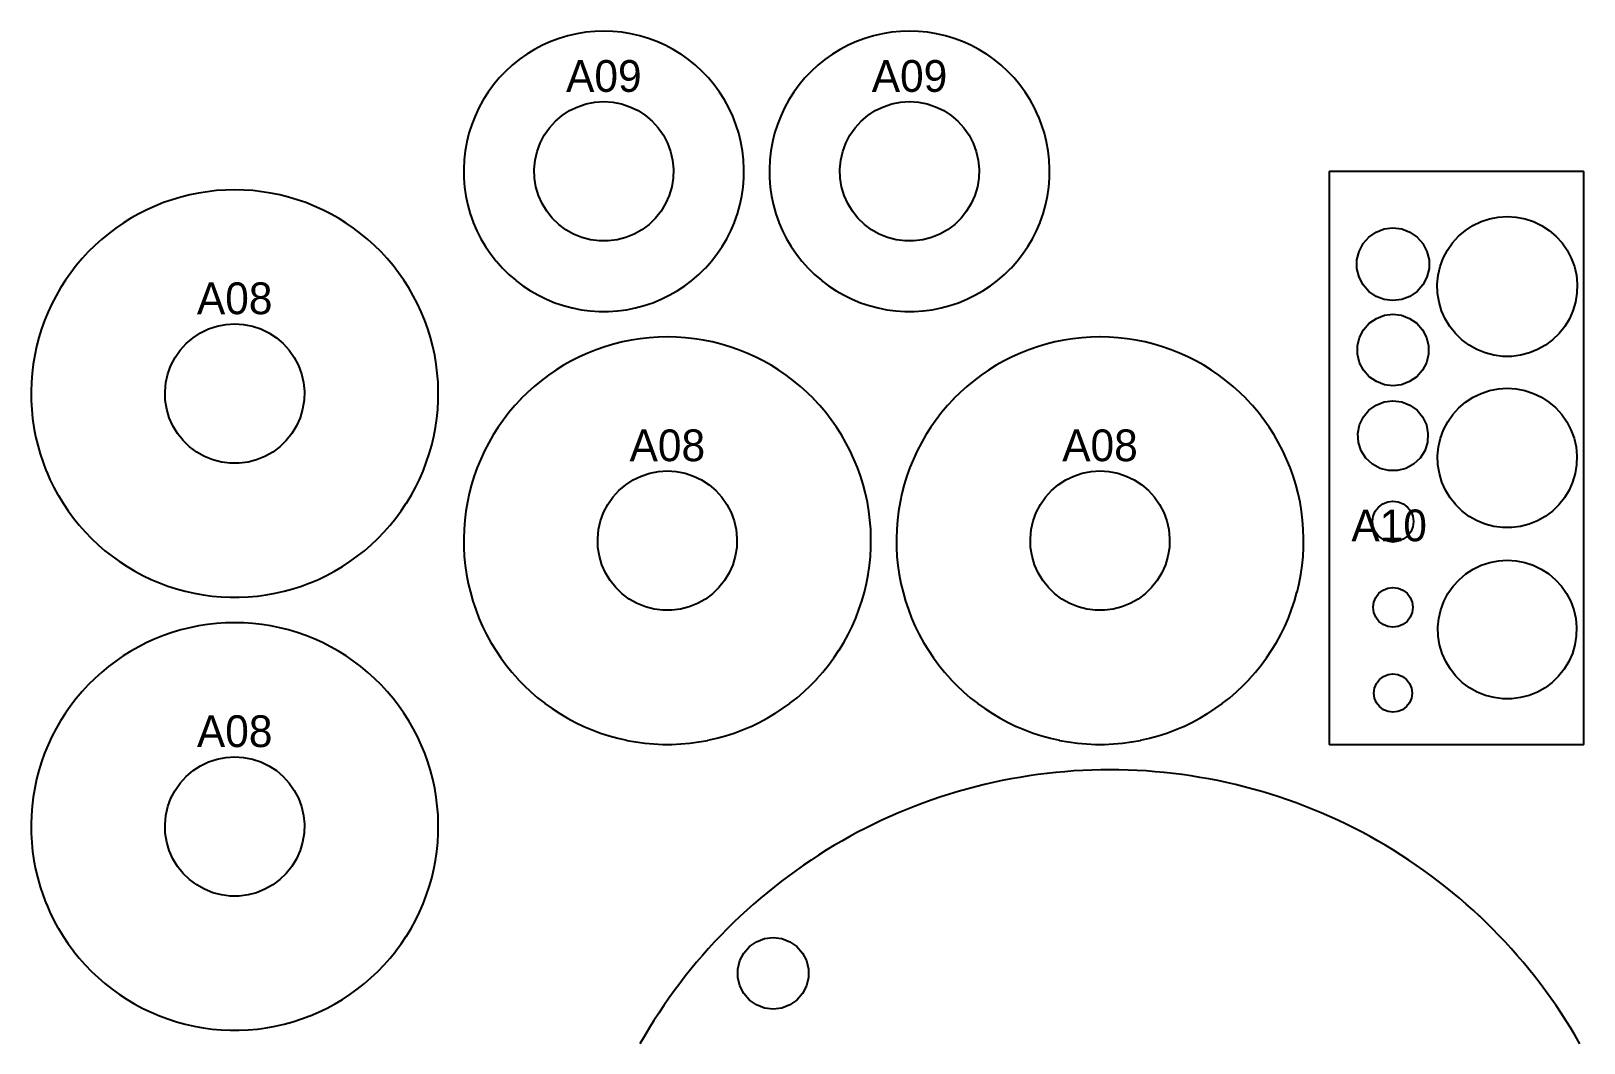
# Model space of a CAD drawing. Header units: millimetres. Extents: x 5 to 853, y 5 to 433.
# Drawn here: x 447.4 to 692, y 261.3 to 420.6 of the extents above; entities that cross this region are included whole.
import ezdxf
from ezdxf.enums import TextEntityAlignment as Align

# ---------------------------------------------------------------- set-up
doc = ezdxf.new("R2010")
doc.units = ezdxf.units.MM
doc.layers.add('CUT', color=1, linetype='CONTINUOUS')
doc.layers.add('ENGRAVE', color=7, linetype='CONTINUOUS')

msp = doc.modelspace()

# ---------------------------------------------------------------- linework, layer by layer
at = {"layer": 'CUT'}
for points in [[(537.669, 420.577), (537.664, 420.577), (536.24, 420.531), (536.235, 420.531), (534.817, 420.393), (534.812, 420.392), (533.406, 420.162), (533.401, 420.162), (532.013, 419.841), (532.008, 419.84), (530.644, 419.431), (530.639, 419.429), (529.304, 418.932), (529.299, 418.93), (527.999, 418.348), (527.995, 418.346), (526.735, 417.68), (526.73, 417.678), (525.516, 416.933), (525.512, 416.93), (524.349, 416.107), (524.345, 416.105), (523.237, 415.209), (523.233, 415.205), (522.186, 414.239), (522.182, 414.236), (521.2, 413.204), (521.196, 413.201), (520.283, 412.108), (520.28, 412.104), (519.438, 410.954), (519.436, 410.95), (518.671, 409.748), (518.668, 409.744), (517.983, 408.495), (517.98, 408.49), (517.377, 407.2), (517.375, 407.195), (516.857, 405.868), (516.855, 405.863), (516.424, 404.505), (516.422, 404.501), (516.08, 403.118), (516.079, 403.113), (515.826, 401.711), (515.825, 401.706), (515.664, 400.29), (515.664, 400.286), (515.595, 398.862), (515.595, 398.858), (515.618, 397.433), (515.618, 397.428), (515.733, 396.008), (515.734, 396.003), (515.941, 394.593), (515.941, 394.589), (516.239, 393.195), (516.24, 393.191), (516.628, 391.819), (516.629, 391.815), (517.104, 390.472), (517.106, 390.467), (517.667, 389.157), (517.669, 389.153), (518.314, 387.882), (518.316, 387.878), (519.042, 386.652), (519.045, 386.648), (519.848, 385.471), (519.851, 385.467), (520.729, 384.345), (520.732, 384.342), (521.681, 383.279), (521.684, 383.275), (522.7, 382.276), (522.704, 382.273), (523.782, 381.341), (523.786, 381.338), (524.922, 380.478), (524.926, 380.476), (526.115, 379.691), (526.119, 379.689), (527.357, 378.983), (527.361, 378.981), (528.642, 378.356), (528.647, 378.354), (529.965, 377.815), (529.97, 377.813), (531.32, 377.359), (531.325, 377.358), (532.702, 376.993), (532.707, 376.992), (534.105, 376.717), (534.11, 376.716), (535.523, 376.532), (535.528, 376.531), (536.949, 376.439), (536.954, 376.439), (538.379, 376.439), (538.384, 376.439), (539.806, 376.531), (539.811, 376.532), (541.223, 376.716), (541.228, 376.717), (542.626, 376.992), (542.631, 376.993), (544.008, 377.358), (544.013, 377.359), (545.364, 377.813), (545.368, 377.815), (546.687, 378.354), (546.691, 378.356), (547.972, 378.981), (547.976, 378.983), (549.214, 379.689), (549.218, 379.691), (550.408, 380.476), (550.411, 380.478), (551.548, 381.338), (551.551, 381.341), (552.63, 382.273), (552.633, 382.276), (553.649, 383.275), (553.652, 383.279), (554.601, 384.342), (554.604, 384.345), (555.482, 385.467), (555.485, 385.471), (556.288, 386.648), (556.291, 386.652), (557.017, 387.878), (557.019, 387.882), (557.664, 389.153), (557.666, 389.157), (558.227, 390.467), (558.229, 390.472), (558.704, 391.815), (558.706, 391.819), (559.093, 393.191), (559.094, 393.195), (559.392, 394.589), (559.393, 394.593), (559.6, 396.003), (559.6, 396.008), (559.715, 397.428), (559.716, 397.433), (559.739, 398.858), (559.739, 398.862), (559.669, 400.286), (559.669, 400.29), (559.508, 401.706), (559.507, 401.711), (559.255, 403.113), (559.254, 403.118), (558.911, 404.501), (558.91, 404.505), (558.478, 405.863), (558.477, 405.868), (557.958, 407.195), (557.956, 407.2), (557.353, 408.49), (557.351, 408.495), (556.665, 409.744), (556.663, 409.748), (555.898, 410.95), (555.895, 410.954), (555.054, 412.104), (555.051, 412.108), (554.137, 413.201), (554.134, 413.204), (553.151, 414.236), (553.147, 414.239), (552.1, 415.205), (552.096, 415.209), (550.988, 416.105), (550.985, 416.107), (549.821, 416.93), (549.817, 416.933), (548.603, 417.678), (548.599, 417.68), (547.339, 418.346), (547.334, 418.348), (546.034, 418.93), (546.029, 418.932), (544.694, 419.429), (544.69, 419.431), (543.325, 419.84), (543.32, 419.841), (541.932, 420.162), (541.927, 420.162), (540.521, 420.392), (540.516, 420.393), (539.098, 420.531), (539.093, 420.531)], [(585.813, 420.577), (585.808, 420.577), (584.384, 420.531), (584.379, 420.531), (582.961, 420.393), (582.957, 420.392), (581.55, 420.162), (581.546, 420.162), (580.157, 419.841), (580.153, 419.84), (578.788, 419.431), (578.783, 419.429), (577.448, 418.932), (577.443, 418.93), (576.143, 418.348), (576.139, 418.346), (574.879, 417.68), (574.875, 417.678), (573.66, 416.933), (573.656, 416.93), (572.493, 416.107), (572.489, 416.105), (571.381, 415.209), (571.378, 415.205), (570.33, 414.239), (570.327, 414.236), (569.344, 413.204), (569.341, 413.201), (568.427, 412.108), (568.424, 412.104), (567.583, 410.954), (567.58, 410.95), (566.815, 409.748), (566.812, 409.744), (566.127, 408.495), (566.125, 408.49), (565.521, 407.2), (565.519, 407.195), (565.001, 405.868), (564.999, 405.863), (564.568, 404.505), (564.566, 404.501), (564.224, 403.118), (564.223, 403.113), (563.97, 401.711), (563.97, 401.706), (563.808, 400.29), (563.808, 400.286), (563.739, 398.862), (563.739, 398.858), (563.762, 397.433), (563.762, 397.428), (563.877, 396.008), (563.878, 396.003), (564.085, 394.593), (564.086, 394.589), (564.383, 393.195), (564.385, 393.191), (564.772, 391.819), (564.773, 391.815), (565.249, 390.472), (565.25, 390.467), (565.811, 389.157), (565.814, 389.153), (566.458, 387.882), (566.461, 387.878), (567.186, 386.652), (567.189, 386.648), (567.992, 385.471), (567.995, 385.467), (568.873, 384.345), (568.876, 384.342), (569.825, 383.279), (569.829, 383.275), (570.844, 382.276), (570.848, 382.273), (571.926, 381.341), (571.93, 381.338), (573.066, 380.478), (573.07, 380.476), (574.259, 379.691), (574.264, 379.689), (575.501, 378.983), (575.506, 378.981), (576.786, 378.356), (576.791, 378.354), (578.109, 377.815), (578.114, 377.813), (579.465, 377.359), (579.469, 377.358), (580.847, 376.993), (580.851, 376.992), (582.249, 376.717), (582.254, 376.716), (583.667, 376.532), (583.672, 376.531), (585.094, 376.439), (585.098, 376.439), (586.523, 376.439), (586.528, 376.439), (587.95, 376.531), (587.955, 376.532), (589.368, 376.716), (589.372, 376.717), (590.77, 376.992), (590.775, 376.993), (592.152, 377.358), (592.157, 377.359), (593.508, 377.813), (593.512, 377.815), (594.831, 378.354), (594.835, 378.356), (596.116, 378.981), (596.12, 378.983), (597.358, 379.689), (597.362, 379.691), (598.552, 380.476), (598.556, 380.478), (599.692, 381.338), (599.696, 381.341), (600.774, 382.273), (600.777, 382.276), (601.793, 383.275), (601.796, 383.279), (602.745, 384.342), (602.748, 384.345), (603.626, 385.467), (603.629, 385.471), (604.433, 386.648), (604.435, 386.652), (605.161, 387.878), (605.163, 387.882), (605.808, 389.153), (605.81, 389.157), (606.371, 390.467), (606.373, 390.472), (606.848, 391.815), (606.85, 391.819), (607.237, 393.191), (607.238, 393.195), (607.536, 394.589), (607.537, 394.593), (607.744, 396.003), (607.744, 396.008), (607.86, 397.428), (607.86, 397.433), (607.883, 398.858), (607.883, 398.862), (607.814, 400.286), (607.813, 400.29), (607.652, 401.706), (607.651, 401.711), (607.399, 403.113), (607.398, 403.118), (607.055, 404.501), (607.054, 404.505), (606.622, 405.863), (606.621, 405.868), (606.102, 407.195), (606.1, 407.2), (605.497, 408.49), (605.495, 408.495), (604.809, 409.744), (604.807, 409.748), (604.042, 410.95), (604.039, 410.954), (603.198, 412.104), (603.195, 412.108), (602.281, 413.201), (602.278, 413.204), (601.295, 414.236), (601.292, 414.239), (600.244, 415.205), (600.24, 415.209), (599.133, 416.105), (599.129, 416.107), (597.965, 416.93), (597.961, 416.933), (596.747, 417.678), (596.743, 417.68), (595.483, 418.346), (595.479, 418.348), (594.178, 418.93), (594.174, 418.932), (592.838, 419.429), (592.834, 419.431), (591.469, 419.84), (591.464, 419.841), (590.076, 420.162), (590.071, 420.162), (588.665, 420.392), (588.66, 420.393), (587.242, 420.531), (587.237, 420.531)], [(539.07, 409.387), (540.45, 409.118), (541.785, 408.675), (543.052, 408.065), (544.231, 407.298), (545.302, 406.386), (546.247, 405.345), (547.052, 404.192), (547.702, 402.945), (548.188, 401.625), (548.501, 400.254), (548.636, 398.854), (548.591, 397.449), (548.366, 396.06), (547.966, 394.712), (547.397, 393.426), (546.668, 392.224), (545.791, 391.124), (544.781, 390.146), (543.654, 389.305), (542.428, 388.615), (541.125, 388.087), (539.765, 387.73), (538.37, 387.55), (536.963, 387.55), (535.569, 387.73), (534.208, 388.087), (532.905, 388.615), (531.679, 389.305), (530.552, 390.146), (529.542, 391.124), (528.665, 392.224), (527.936, 393.426), (527.367, 394.712), (526.967, 396.06), (526.742, 397.449), (526.697, 398.854), (526.832, 400.254), (527.145, 401.625), (527.631, 402.945), (528.282, 404.192), (529.086, 405.345), (530.032, 406.386), (531.102, 407.298), (532.281, 408.065), (533.548, 408.675), (534.883, 409.118), (536.263, 409.387), (537.667, 409.477)], [(587.214, 409.387), (588.595, 409.118), (589.929, 408.675), (591.196, 408.065), (592.375, 407.298), (593.446, 406.386), (594.391, 405.345), (595.196, 404.192), (595.846, 402.945), (596.332, 401.625), (596.645, 400.254), (596.78, 398.854), (596.735, 397.449), (596.511, 396.06), (596.11, 394.712), (595.541, 393.426), (594.812, 392.224), (593.935, 391.124), (592.925, 390.146), (591.798, 389.305), (590.573, 388.615), (589.269, 388.087), (587.909, 387.73), (586.514, 387.55), (585.108, 387.55), (583.713, 387.73), (582.353, 388.087), (581.049, 388.615), (579.824, 389.305), (578.697, 390.146), (577.686, 391.124), (576.81, 392.224), (576.081, 393.426), (575.511, 394.712), (575.111, 396.06), (574.887, 397.449), (574.842, 398.854), (574.977, 400.254), (575.29, 401.625), (575.775, 402.945), (576.426, 404.192), (577.23, 405.345), (578.176, 406.386), (579.247, 407.298), (580.425, 408.065), (581.692, 408.675), (583.027, 409.118), (584.407, 409.387), (585.811, 409.477)], [(691.962, 308.297), (692.015, 308.319), (692.037, 308.372), (692.037, 398.372), (692.015, 398.425), (691.962, 398.447), (651.962, 398.447), (651.909, 398.425), (651.887, 398.372), (651.887, 308.372), (651.909, 308.319), (651.962, 308.297)], [(479.523, 395.584), (479.52, 395.584), (478.094, 395.552), (478.091, 395.552), (476.668, 395.457), (476.665, 395.457), (475.248, 395.298), (475.245, 395.298), (473.836, 395.076), (473.833, 395.076), (472.436, 394.792), (472.432, 394.791), (471.049, 394.445), (471.046, 394.444), (469.679, 394.037), (469.676, 394.036), (468.329, 393.568), (468.326, 393.567), (467.001, 393.04), (466.998, 393.038), (465.698, 392.453), (465.695, 392.451), (464.423, 391.808), (464.42, 391.806), (463.177, 391.107), (463.174, 391.106), (461.964, 390.352), (461.961, 390.35), (460.785, 389.543), (460.783, 389.541), (459.644, 388.683), (459.642, 388.68), (458.543, 387.772), (458.54, 387.77), (457.483, 386.813), (457.48, 386.811), (456.466, 385.809), (456.464, 385.806), (455.496, 384.759), (455.494, 384.757), (454.573, 383.668), (454.571, 383.665), (453.7, 382.537), (453.698, 382.534), (452.878, 381.368), (452.876, 381.365), (452.109, 380.163), (452.107, 380.16), (451.394, 378.925), (451.393, 378.922), (450.735, 377.657), (450.734, 377.654), (450.134, 376.361), (450.132, 376.357), (449.59, 375.039), (449.589, 375.036), (449.106, 373.694), (449.105, 373.691), (448.683, 372.329), (448.682, 372.326), (448.321, 370.946), (448.32, 370.943), (448.02, 369.549), (448.02, 369.546), (447.783, 368.14), (447.782, 368.136), (447.608, 366.721), (447.607, 366.718), (447.496, 365.296), (447.496, 365.293), (447.449, 363.868), (447.448, 363.865), (447.464, 362.439), (447.464, 362.436), (447.544, 361.012), (447.544, 361.009), (447.687, 359.59), (447.687, 359.587), (447.893, 358.176), (447.894, 358.172), (448.162, 356.772), (448.163, 356.769), (448.493, 355.382), (448.494, 355.379), (448.886, 354.008), (448.887, 354.004), (449.34, 352.652), (449.341, 352.649), (449.853, 351.319), (449.855, 351.316), (450.426, 350.009), (450.427, 350.006), (451.056, 348.726), (451.058, 348.723), (451.743, 347.473), (451.745, 347.47), (452.485, 346.252), (452.487, 346.249), (453.28, 345.064), (453.282, 345.062), (454.128, 343.914), (454.13, 343.911), (455.026, 342.802), (455.028, 342.799), (455.973, 341.731), (455.975, 341.729), (456.967, 340.704), (456.969, 340.702), (458.005, 339.722), (458.007, 339.719), (459.086, 338.787), (459.088, 338.785), (460.207, 337.901), (460.21, 337.899), (461.367, 337.066), (461.37, 337.064), (462.563, 336.284), (462.566, 336.282), (463.793, 335.555), (463.796, 335.554), (465.054, 334.882), (465.057, 334.881), (466.343, 334.266), (466.347, 334.265), (467.659, 333.708), (467.662, 333.707), (468.999, 333.209), (469.002, 333.208), (470.359, 332.771), (470.362, 332.77), (471.737, 332.393), (471.74, 332.392), (473.131, 332.077), (473.134, 332.077), (474.538, 331.824), (474.541, 331.823), (475.954, 331.633), (475.957, 331.633), (477.377, 331.506), (477.381, 331.506), (478.805, 331.442), (478.809, 331.442), (480.234, 331.442), (480.238, 331.442), (481.662, 331.506), (481.666, 331.506), (483.086, 331.633), (483.089, 331.633), (484.502, 331.823), (484.505, 331.824), (485.909, 332.077), (485.912, 332.077), (487.303, 332.392), (487.306, 332.393), (488.681, 332.77), (488.684, 332.771), (490.041, 333.208), (490.044, 333.209), (491.381, 333.707), (491.384, 333.708), (492.696, 334.265), (492.7, 334.266), (493.986, 334.881), (493.989, 334.882), (495.247, 335.554), (495.25, 335.555), (496.477, 336.282), (496.48, 336.284), (497.673, 337.064), (497.676, 337.066), (498.833, 337.899), (498.836, 337.901), (499.955, 338.785), (499.957, 338.787), (501.036, 339.719), (501.038, 339.722), (502.074, 340.702), (502.076, 340.704), (503.068, 341.729), (503.07, 341.731), (504.015, 342.799), (504.017, 342.802), (504.913, 343.911), (504.915, 343.914), (505.761, 345.062), (505.763, 345.064), (506.556, 346.249), (506.558, 346.252), (507.298, 347.47), (507.3, 347.473), (507.985, 348.723), (507.987, 348.726), (508.616, 350.006), (508.617, 350.009), (509.188, 351.316), (509.19, 351.319), (509.702, 352.649), (509.703, 352.652), (510.156, 354.004), (510.157, 354.008), (510.549, 355.379), (510.55, 355.382), (510.88, 356.769), (510.881, 356.772), (511.149, 358.172), (511.15, 358.176), (511.356, 359.587), (511.356, 359.59), (511.499, 361.009), (511.499, 361.012), (511.579, 362.436), (511.579, 362.439), (511.595, 363.865), (511.594, 363.868), (511.547, 365.293), (511.547, 365.296), (511.436, 366.718), (511.435, 366.721), (511.261, 368.136), (511.26, 368.14), (511.023, 369.546), (511.023, 369.549), (510.723, 370.943), (510.722, 370.946), (510.361, 372.326), (510.36, 372.329), (509.938, 373.691), (509.937, 373.694), (509.454, 375.036), (509.453, 375.039), (508.911, 376.357), (508.909, 376.361), (508.309, 377.654), (508.308, 377.657), (507.65, 378.922), (507.649, 378.925), (506.936, 380.16), (506.934, 380.163), (506.167, 381.365), (506.165, 381.368), (505.345, 382.534), (505.343, 382.537), (504.472, 383.665), (504.47, 383.668), (503.549, 384.757), (503.547, 384.759), (502.579, 385.806), (502.577, 385.809), (501.563, 386.811), (501.56, 386.813), (500.503, 387.77), (500.5, 387.772), (499.401, 388.68), (499.399, 388.683), (498.26, 389.541), (498.258, 389.543), (497.082, 390.35), (497.079, 390.352), (495.869, 391.106), (495.866, 391.107), (494.623, 391.806), (494.62, 391.808), (493.348, 392.451), (493.345, 392.453), (492.045, 393.038), (492.042, 393.04), (490.717, 393.567), (490.714, 393.568), (489.367, 394.036), (489.364, 394.037), (487.997, 394.444), (487.994, 394.445), (486.611, 394.791), (486.607, 394.792), (485.21, 395.076), (485.207, 395.076), (483.798, 395.298), (483.795, 395.298), (482.378, 395.457), (482.375, 395.457), (480.952, 395.552), (480.949, 395.552)], [(681.371, 391.306), (682.758, 391.036), (684.099, 390.591), (685.372, 389.978), (686.556, 389.207), (687.631, 388.292), (688.581, 387.246), (689.389, 386.087), (690.043, 384.835), (690.531, 383.509), (690.845, 382.132), (690.981, 380.725), (690.935, 379.313), (690.71, 377.919), (690.308, 376.564), (689.736, 375.273), (689.004, 374.065), (688.123, 372.96), (687.108, 371.977), (685.976, 371.132), (684.745, 370.439), (683.436, 369.909), (682.069, 369.55), (680.668, 369.37), (679.255, 369.37), (677.854, 369.55), (676.488, 369.909), (675.178, 370.439), (673.947, 371.132), (672.815, 371.977), (671.8, 372.96), (670.919, 374.065), (670.187, 375.273), (669.615, 376.564), (669.213, 377.919), (668.988, 379.313), (668.942, 380.725), (669.078, 382.132), (669.392, 383.509), (669.88, 384.835), (670.534, 386.087), (671.342, 387.246), (672.292, 388.292), (673.367, 389.207), (674.551, 389.978), (675.824, 390.591), (677.165, 391.036), (678.552, 391.306), (679.962, 391.397)], [(663.331, 389.43), (664.622, 388.941), (665.758, 388.157), (666.673, 387.124), (667.314, 385.902), (667.644, 384.562), (667.644, 383.182), (667.314, 381.842), (666.673, 380.62), (665.758, 379.587), (664.622, 378.803), (663.331, 378.314), (661.962, 378.148), (660.592, 378.314), (659.301, 378.803), (658.166, 379.587), (657.25, 380.62), (656.609, 381.842), (656.279, 383.182), (656.279, 384.562), (656.609, 385.902), (657.25, 387.124), (658.166, 388.157), (659.301, 388.941), (660.592, 389.43), (661.962, 389.596)], [(480.925, 374.394), (482.305, 374.125), (483.64, 373.682), (484.907, 373.072), (486.086, 372.304), (487.157, 371.393), (488.102, 370.352), (488.907, 369.198), (489.557, 367.952), (490.043, 366.632), (490.356, 365.261), (490.491, 363.861), (490.446, 362.455), (490.221, 361.067), (489.821, 359.719), (489.252, 358.433), (488.523, 357.23), (487.646, 356.131), (486.636, 355.152), (485.509, 354.311), (484.283, 353.621), (482.98, 353.093), (481.619, 352.737), (480.225, 352.557), (478.818, 352.557), (477.424, 352.737), (476.063, 353.093), (474.76, 353.621), (473.534, 354.311), (472.407, 355.152), (471.397, 356.131), (470.52, 357.23), (469.791, 358.433), (469.222, 359.719), (468.822, 361.067), (468.597, 362.455), (468.552, 363.861), (468.687, 365.261), (469, 366.632), (469.486, 367.952), (470.136, 369.198), (470.941, 370.352), (471.886, 371.393), (472.957, 372.304), (474.136, 373.072), (475.403, 373.682), (476.738, 374.125), (478.118, 374.394), (479.521, 374.484)], [(663.308, 375.833), (664.575, 375.352), (665.691, 374.582), (666.59, 373.567), (667.22, 372.366), (667.545, 371.05), (667.545, 369.694), (667.22, 368.378), (666.59, 367.177), (665.691, 366.162), (664.575, 365.392), (663.308, 364.911), (661.962, 364.748), (660.616, 364.911), (659.348, 365.392), (658.232, 366.162), (657.333, 367.177), (656.703, 368.378), (656.378, 369.694), (656.378, 371.05), (656.703, 372.366), (657.333, 373.567), (658.232, 374.582), (659.348, 375.352), (660.616, 375.833), (661.962, 375.996)], [(547.669, 372.439), (547.666, 372.439), (546.24, 372.407), (546.237, 372.407), (544.814, 372.312), (544.811, 372.312), (543.394, 372.153), (543.391, 372.153), (541.982, 371.931), (541.979, 371.931), (540.582, 371.647), (540.578, 371.646), (539.195, 371.3), (539.192, 371.299), (537.825, 370.892), (537.822, 370.891), (536.475, 370.423), (536.472, 370.422), (535.147, 369.895), (535.144, 369.893), (533.844, 369.308), (533.841, 369.306), (532.569, 368.663), (532.566, 368.661), (531.323, 367.962), (531.32, 367.961), (530.11, 367.207), (530.107, 367.205), (528.931, 366.398), (528.929, 366.396), (527.79, 365.538), (527.788, 365.535), (526.689, 364.627), (526.686, 364.625), (525.629, 363.668), (525.626, 363.666), (524.612, 362.664), (524.61, 362.661), (523.642, 361.614), (523.64, 361.612), (522.719, 360.523), (522.717, 360.52), (521.846, 359.392), (521.844, 359.389), (521.024, 358.222), (521.022, 358.22), (520.255, 357.018), (520.253, 357.015), (519.54, 355.78), (519.539, 355.777), (518.881, 354.512), (518.88, 354.509), (518.28, 353.216), (518.278, 353.212), (517.736, 351.894), (517.735, 351.891), (517.252, 350.549), (517.251, 350.546), (516.829, 349.184), (516.828, 349.181), (516.467, 347.801), (516.466, 347.798), (516.166, 346.404), (516.166, 346.401), (515.929, 344.995), (515.928, 344.991), (515.754, 343.576), (515.753, 343.573), (515.642, 342.151), (515.642, 342.148), (515.595, 340.723), (515.595, 340.72), (515.61, 339.294), (515.611, 339.291), (515.69, 337.867), (515.69, 337.864), (515.833, 336.445), (515.833, 336.442), (516.039, 335.031), (516.04, 335.027), (516.308, 333.627), (516.309, 333.624), (516.639, 332.237), (516.64, 332.234), (517.032, 330.863), (517.033, 330.859), (517.486, 329.507), (517.487, 329.504), (517.999, 328.174), (518.001, 328.171), (518.572, 326.864), (518.573, 326.861), (519.202, 325.581), (519.204, 325.578), (519.889, 324.328), (519.891, 324.325), (520.631, 323.106), (520.633, 323.104), (521.426, 321.919), (521.428, 321.916), (522.274, 320.769), (522.276, 320.766), (523.172, 319.657), (523.174, 319.654), (524.119, 318.586), (524.121, 318.584), (525.113, 317.559), (525.115, 317.556), (526.151, 316.577), (526.153, 316.574), (527.232, 315.642), (527.234, 315.64), (528.353, 314.756), (528.356, 314.754), (529.513, 313.921), (529.516, 313.919), (530.709, 313.139), (530.712, 313.137), (531.939, 312.41), (531.942, 312.409), (533.2, 311.737), (533.203, 311.736), (534.489, 311.121), (534.493, 311.12), (535.805, 310.563), (535.808, 310.562), (537.145, 310.064), (537.148, 310.063), (538.505, 309.626), (538.508, 309.625), (539.883, 309.248), (539.886, 309.247), (541.277, 308.932), (541.28, 308.931), (542.684, 308.679), (542.687, 308.678), (544.1, 308.488), (544.103, 308.488), (545.523, 308.361), (545.527, 308.361), (546.951, 308.297), (546.955, 308.297), (548.38, 308.297), (548.384, 308.297), (549.808, 308.361), (549.812, 308.361), (551.232, 308.488), (551.235, 308.488), (552.648, 308.678), (552.652, 308.679), (554.055, 308.931), (554.058, 308.932), (555.449, 309.247), (555.452, 309.248), (556.827, 309.625), (556.83, 309.626), (558.187, 310.063), (558.19, 310.064), (559.527, 310.562), (559.53, 310.563), (560.843, 311.12), (560.846, 311.121), (562.132, 311.736), (562.135, 311.737), (563.393, 312.409), (563.396, 312.41), (564.623, 313.137), (564.626, 313.139), (565.819, 313.919), (565.822, 313.921), (566.979, 314.754), (566.982, 314.756), (568.101, 315.64), (568.103, 315.642), (569.182, 316.574), (569.184, 316.577), (570.22, 317.556), (570.222, 317.559), (571.214, 318.584), (571.216, 318.586), (572.161, 319.654), (572.163, 319.657), (573.059, 320.766), (573.061, 320.769), (573.907, 321.916), (573.909, 321.919), (574.702, 323.104), (574.704, 323.106), (575.444, 324.325), (575.446, 324.328), (576.131, 325.578), (576.133, 325.581), (576.762, 326.861), (576.763, 326.864), (577.334, 328.171), (577.336, 328.174), (577.848, 329.504), (577.849, 329.507), (578.302, 330.859), (578.303, 330.863), (578.695, 332.234), (578.696, 332.237), (579.026, 333.624), (579.027, 333.627), (579.295, 335.027), (579.296, 335.031), (579.502, 336.442), (579.502, 336.445), (579.645, 337.864), (579.645, 337.867), (579.725, 339.291), (579.725, 339.294), (579.741, 340.72), (579.74, 340.723), (579.693, 342.148), (579.693, 342.151), (579.582, 343.573), (579.581, 343.576), (579.407, 344.991), (579.406, 344.995), (579.169, 346.401), (579.169, 346.404), (578.869, 347.798), (578.868, 347.801), (578.507, 349.181), (578.506, 349.184), (578.084, 350.546), (578.083, 350.549), (577.6, 351.891), (577.599, 351.894), (577.057, 353.212), (577.055, 353.216), (576.455, 354.509), (576.454, 354.512), (575.796, 355.777), (575.795, 355.78), (575.082, 357.015), (575.08, 357.018), (574.313, 358.22), (574.311, 358.222), (573.491, 359.389), (573.489, 359.392), (572.618, 360.52), (572.616, 360.523), (571.695, 361.612), (571.693, 361.614), (570.725, 362.661), (570.723, 362.664), (569.709, 363.666), (569.706, 363.668), (568.649, 364.625), (568.646, 364.627), (567.547, 365.535), (567.545, 365.538), (566.406, 366.396), (566.404, 366.398), (565.228, 367.205), (565.225, 367.207), (564.015, 367.961), (564.012, 367.962), (562.769, 368.661), (562.766, 368.663), (561.494, 369.306), (561.491, 369.308), (560.191, 369.893), (560.188, 369.895), (558.863, 370.422), (558.86, 370.423), (557.513, 370.891), (557.51, 370.892), (556.143, 371.299), (556.14, 371.3), (554.757, 371.646), (554.753, 371.647), (553.356, 371.931), (553.353, 371.931), (551.944, 372.153), (551.941, 372.153), (550.524, 372.312), (550.521, 372.312), (549.098, 372.407), (549.095, 372.407)], [(615.815, 372.439), (615.812, 372.439), (614.386, 372.407), (614.383, 372.407), (612.96, 372.312), (612.957, 372.312), (611.54, 372.153), (611.537, 372.153), (610.128, 371.931), (610.125, 371.931), (608.728, 371.647), (608.724, 371.646), (607.341, 371.3), (607.338, 371.299), (605.971, 370.892), (605.968, 370.891), (604.621, 370.423), (604.618, 370.422), (603.293, 369.895), (603.29, 369.893), (601.99, 369.308), (601.987, 369.306), (600.715, 368.663), (600.712, 368.661), (599.469, 367.962), (599.466, 367.961), (598.256, 367.207), (598.253, 367.205), (597.078, 366.398), (597.075, 366.396), (595.936, 365.538), (595.934, 365.535), (594.835, 364.627), (594.832, 364.625), (593.775, 363.668), (593.772, 363.666), (592.758, 362.664), (592.756, 362.661), (591.788, 361.614), (591.786, 361.612), (590.865, 360.523), (590.863, 360.52), (589.992, 359.392), (589.99, 359.389), (589.17, 358.222), (589.168, 358.22), (588.401, 357.018), (588.399, 357.015), (587.686, 355.78), (587.685, 355.777), (587.027, 354.512), (587.026, 354.509), (586.426, 353.216), (586.424, 353.212), (585.882, 351.894), (585.881, 351.891), (585.398, 350.549), (585.397, 350.546), (584.975, 349.184), (584.974, 349.181), (584.613, 347.801), (584.612, 347.798), (584.312, 346.404), (584.312, 346.401), (584.075, 344.995), (584.074, 344.991), (583.9, 343.576), (583.899, 343.573), (583.788, 342.151), (583.788, 342.148), (583.741, 340.723), (583.741, 340.72), (583.756, 339.294), (583.757, 339.291), (583.836, 337.867), (583.836, 337.864), (583.979, 336.445), (583.979, 336.442), (584.185, 335.031), (584.186, 335.027), (584.454, 333.627), (584.455, 333.624), (584.785, 332.237), (584.786, 332.234), (585.178, 330.863), (585.179, 330.859), (585.632, 329.507), (585.633, 329.504), (586.145, 328.174), (586.147, 328.171), (586.718, 326.864), (586.719, 326.861), (587.348, 325.581), (587.35, 325.578), (588.035, 324.328), (588.037, 324.325), (588.777, 323.106), (588.779, 323.104), (589.572, 321.919), (589.574, 321.916), (590.42, 320.769), (590.422, 320.766), (591.318, 319.657), (591.32, 319.654), (592.265, 318.586), (592.267, 318.584), (593.259, 317.559), (593.261, 317.556), (594.297, 316.577), (594.299, 316.574), (595.378, 315.642), (595.38, 315.64), (596.499, 314.756), (596.502, 314.754), (597.659, 313.921), (597.662, 313.919), (598.855, 313.139), (598.858, 313.137), (600.085, 312.41), (600.088, 312.409), (601.346, 311.737), (601.349, 311.736), (602.635, 311.121), (602.639, 311.12), (603.951, 310.563), (603.954, 310.562), (605.291, 310.064), (605.294, 310.063), (606.651, 309.626), (606.654, 309.625), (608.029, 309.248), (608.032, 309.247), (609.423, 308.932), (609.426, 308.931), (610.83, 308.679), (610.833, 308.678), (612.246, 308.488), (612.249, 308.488), (613.669, 308.361), (613.673, 308.361), (615.097, 308.297), (615.101, 308.297), (616.526, 308.297), (616.53, 308.297), (617.954, 308.361), (617.958, 308.361), (619.378, 308.488), (619.381, 308.488), (620.794, 308.678), (620.798, 308.679), (622.201, 308.931), (622.204, 308.932), (623.595, 309.247), (623.598, 309.248), (624.973, 309.625), (624.976, 309.626), (626.333, 310.063), (626.337, 310.064), (627.673, 310.562), (627.676, 310.563), (628.989, 311.12), (628.992, 311.121), (630.278, 311.736), (630.281, 311.737), (631.539, 312.409), (631.542, 312.41), (632.769, 313.137), (632.772, 313.139), (633.965, 313.919), (633.968, 313.921), (635.125, 314.754), (635.128, 314.756), (636.247, 315.64), (636.249, 315.642), (637.328, 316.574), (637.33, 316.577), (638.366, 317.556), (638.368, 317.559), (639.36, 318.584), (639.362, 318.586), (640.307, 319.654), (640.309, 319.657), (641.205, 320.766), (641.207, 320.769), (642.053, 321.916), (642.055, 321.919), (642.848, 323.104), (642.85, 323.106), (643.59, 324.325), (643.592, 324.328), (644.277, 325.578), (644.279, 325.581), (644.908, 326.861), (644.909, 326.864), (645.48, 328.171), (645.482, 328.174), (645.994, 329.504), (645.995, 329.507), (646.448, 330.859), (646.449, 330.863), (646.841, 332.234), (646.842, 332.237), (647.172, 333.624), (647.173, 333.627), (647.441, 335.027), (647.442, 335.031), (647.648, 336.442), (647.648, 336.445), (647.791, 337.864), (647.791, 337.867), (647.871, 339.291), (647.871, 339.294), (647.887, 340.72), (647.887, 340.723), (647.839, 342.148), (647.839, 342.151), (647.728, 343.573), (647.727, 343.576), (647.553, 344.991), (647.552, 344.995), (647.315, 346.401), (647.315, 346.404), (647.015, 347.798), (647.014, 347.801), (646.653, 349.181), (646.652, 349.184), (646.23, 350.546), (646.229, 350.549), (645.746, 351.891), (645.745, 351.894), (645.203, 353.212), (645.201, 353.216), (644.601, 354.509), (644.6, 354.512), (643.942, 355.777), (643.941, 355.78), (643.228, 357.015), (643.226, 357.018), (642.459, 358.22), (642.457, 358.222), (641.637, 359.389), (641.635, 359.392), (640.764, 360.52), (640.762, 360.523), (639.841, 361.612), (639.839, 361.614), (638.871, 362.661), (638.869, 362.664), (637.855, 363.666), (637.852, 363.668), (636.795, 364.625), (636.792, 364.627), (635.693, 365.535), (635.691, 365.538), (634.552, 366.396), (634.55, 366.398), (633.374, 367.205), (633.371, 367.207), (632.161, 367.961), (632.158, 367.962), (630.915, 368.661), (630.912, 368.663), (629.64, 369.306), (629.637, 369.308), (628.337, 369.893), (628.334, 369.895), (627.009, 370.422), (627.006, 370.423), (625.659, 370.891), (625.656, 370.892), (624.289, 371.299), (624.286, 371.3), (622.903, 371.646), (622.899, 371.647), (621.502, 371.931), (621.499, 371.931), (620.09, 372.153), (620.087, 372.153), (618.67, 372.312), (618.667, 372.312), (617.244, 372.407), (617.241, 372.407)], [(663.335, 362.223), (664.623, 361.713), (665.743, 360.899), (666.626, 359.832), (667.216, 358.579), (667.475, 357.219), (667.388, 355.837), (666.96, 354.52), (666.218, 353.351), (665.209, 352.403), (663.995, 351.736), (662.654, 351.391), (661.269, 351.391), (659.928, 351.736), (658.714, 352.403), (657.705, 353.351), (656.963, 354.52), (656.535, 355.837), (656.448, 357.219), (656.708, 358.579), (657.297, 359.832), (658.18, 360.899), (659.3, 361.713), (660.588, 362.223), (661.962, 362.396)], [(681.365, 364.257), (682.745, 363.988), (684.08, 363.545), (685.347, 362.935), (686.526, 362.167), (687.597, 361.256), (688.542, 360.215), (689.347, 359.061), (689.997, 357.814), (690.483, 356.495), (690.796, 355.124), (690.931, 353.724), (690.886, 352.318), (690.661, 350.93), (690.261, 349.582), (689.692, 348.296), (688.963, 347.093), (688.086, 345.994), (687.076, 345.015), (685.949, 344.174), (684.723, 343.484), (683.42, 342.956), (682.059, 342.6), (680.665, 342.42), (679.258, 342.42), (677.864, 342.6), (676.503, 342.956), (675.2, 343.484), (673.974, 344.174), (672.847, 345.015), (671.837, 345.994), (670.96, 347.093), (670.231, 348.296), (669.662, 349.582), (669.262, 350.93), (669.037, 352.318), (668.992, 353.724), (669.127, 355.124), (669.44, 356.495), (669.926, 357.814), (670.576, 359.061), (671.381, 360.215), (672.327, 361.256), (673.397, 362.167), (674.576, 362.935), (675.843, 363.545), (677.178, 363.988), (678.558, 364.257), (679.962, 364.347)], [(549.071, 351.249), (550.451, 350.98), (551.786, 350.537), (553.053, 349.927), (554.232, 349.159), (555.303, 348.248), (556.248, 347.207), (557.053, 346.053), (557.703, 344.807), (558.189, 343.487), (558.502, 342.116), (558.637, 340.716), (558.592, 339.31), (558.367, 337.922), (557.967, 336.574), (557.398, 335.288), (556.669, 334.085), (555.792, 332.986), (554.782, 332.007), (553.655, 331.166), (552.429, 330.476), (551.126, 329.948), (549.765, 329.592), (548.371, 329.412), (546.964, 329.412), (545.57, 329.592), (544.209, 329.948), (542.906, 330.476), (541.68, 331.166), (540.553, 332.007), (539.543, 332.986), (538.666, 334.085), (537.937, 335.288), (537.368, 336.574), (536.968, 337.922), (536.743, 339.31), (536.698, 340.716), (536.833, 342.116), (537.146, 343.487), (537.632, 344.807), (538.282, 346.053), (539.087, 347.207), (540.033, 348.248), (541.103, 349.159), (542.282, 349.927), (543.549, 350.537), (544.884, 350.98), (546.264, 351.249), (547.668, 351.339)], [(617.217, 351.249), (618.597, 350.98), (619.932, 350.537), (621.199, 349.927), (622.378, 349.159), (623.449, 348.248), (624.394, 347.207), (625.199, 346.053), (625.849, 344.807), (626.335, 343.487), (626.648, 342.116), (626.783, 340.716), (626.738, 339.31), (626.513, 337.922), (626.113, 336.574), (625.544, 335.288), (624.815, 334.085), (623.938, 332.986), (622.928, 332.007), (621.801, 331.166), (620.575, 330.476), (619.272, 329.948), (617.911, 329.592), (616.517, 329.412), (615.11, 329.412), (613.716, 329.592), (612.355, 329.948), (611.052, 330.476), (609.826, 331.166), (608.699, 332.007), (607.689, 332.986), (606.812, 334.085), (606.083, 335.288), (605.514, 336.574), (605.114, 337.922), (604.889, 339.31), (604.844, 340.716), (604.979, 342.116), (605.292, 343.487), (605.778, 344.807), (606.428, 346.053), (607.233, 347.207), (608.179, 348.248), (609.249, 349.159), (610.428, 349.927), (611.695, 350.537), (613.03, 350.98), (614.41, 351.249), (615.814, 351.339)], [(662.796, 346.487), (663.574, 346.164), (664.242, 345.652), (664.754, 344.984), (665.076, 344.207), (665.186, 343.372), (665.076, 342.537), (664.754, 341.76), (664.242, 341.092), (663.574, 340.58), (662.796, 340.258), (661.962, 340.148), (661.127, 340.258), (660.349, 340.58), (659.682, 341.092), (659.169, 341.76), (658.847, 342.537), (658.737, 343.372), (658.847, 344.207), (659.169, 344.984), (659.682, 345.652), (660.349, 346.164), (661.127, 346.487), (661.962, 346.596)], [(681.359, 337.207), (682.733, 336.94), (684.061, 336.498), (685.323, 335.891), (686.496, 335.127), (687.562, 334.22), (688.503, 333.184), (689.304, 332.035), (689.951, 330.794), (690.435, 329.48), (690.746, 328.116), (690.881, 326.722), (690.836, 325.323), (690.612, 323.941), (690.214, 322.599), (689.648, 321.319), (688.922, 320.122), (688.049, 319.027), (687.043, 318.053), (685.921, 317.216), (684.702, 316.529), (683.404, 316.004), (682.05, 315.649), (680.662, 315.47), (679.262, 315.47), (677.873, 315.649), (676.519, 316.004), (675.221, 316.529), (674.002, 317.216), (672.88, 318.053), (671.874, 319.027), (671.001, 320.122), (670.276, 321.319), (669.709, 322.599), (669.311, 323.941), (669.087, 325.323), (669.042, 326.722), (669.177, 328.116), (669.488, 329.48), (669.972, 330.794), (670.619, 332.035), (671.42, 333.184), (672.361, 334.22), (673.427, 335.127), (674.601, 335.891), (675.862, 336.498), (677.19, 336.94), (678.565, 337.207), (679.962, 337.297)], [(662.77, 332.89), (663.524, 332.578), (664.171, 332.081), (664.667, 331.434), (664.979, 330.681), (665.086, 329.872), (664.979, 329.063), (664.667, 328.31), (664.171, 327.663), (663.524, 327.166), (662.77, 326.854), (661.962, 326.748), (661.153, 326.854), (660.399, 327.166), (659.752, 327.663), (659.256, 328.31), (658.944, 329.063), (658.837, 329.872), (658.944, 330.681), (659.256, 331.434), (659.752, 332.081), (660.399, 332.578), (661.153, 332.89), (661.962, 332.996)], [(479.523, 327.442), (479.52, 327.442), (478.094, 327.41), (478.091, 327.41), (476.668, 327.315), (476.665, 327.315), (475.248, 327.156), (475.245, 327.156), (473.836, 326.934), (473.833, 326.934), (472.436, 326.65), (472.432, 326.649), (471.049, 326.303), (471.046, 326.302), (469.679, 325.895), (469.676, 325.894), (468.329, 325.426), (468.326, 325.425), (467.001, 324.898), (466.998, 324.896), (465.698, 324.31), (465.695, 324.309), (464.423, 323.666), (464.42, 323.664), (463.177, 322.965), (463.174, 322.964), (461.964, 322.21), (461.961, 322.208), (460.785, 321.401), (460.783, 321.399), (459.644, 320.541), (459.642, 320.538), (458.543, 319.63), (458.54, 319.628), (457.483, 318.671), (457.48, 318.669), (456.466, 317.667), (456.464, 317.664), (455.496, 316.617), (455.494, 316.615), (454.573, 315.526), (454.571, 315.523), (453.7, 314.395), (453.698, 314.392), (452.878, 313.225), (452.876, 313.223), (452.109, 312.021), (452.107, 312.018), (451.394, 310.783), (451.393, 310.78), (450.735, 309.515), (450.734, 309.512), (450.134, 308.219), (450.132, 308.215), (449.59, 306.897), (449.589, 306.893), (449.106, 305.552), (449.105, 305.549), (448.683, 304.187), (448.682, 304.184), (448.321, 302.804), (448.32, 302.801), (448.02, 301.407), (448.02, 301.404), (447.783, 299.998), (447.782, 299.994), (447.608, 298.579), (447.607, 298.576), (447.496, 297.154), (447.496, 297.151), (447.449, 295.726), (447.448, 295.723), (447.464, 294.297), (447.464, 294.294), (447.544, 292.87), (447.544, 292.867), (447.687, 291.448), (447.687, 291.445), (447.893, 290.034), (447.894, 290.03), (448.162, 288.63), (448.163, 288.627), (448.493, 287.24), (448.494, 287.237), (448.886, 285.866), (448.887, 285.862), (449.34, 284.51), (449.341, 284.507), (449.853, 283.177), (449.855, 283.174), (450.426, 281.867), (450.427, 281.864), (451.056, 280.584), (451.058, 280.581), (451.743, 279.331), (451.745, 279.328), (452.485, 278.109), (452.487, 278.107), (453.28, 276.922), (453.282, 276.919), (454.128, 275.772), (454.13, 275.769), (455.026, 274.66), (455.028, 274.657), (455.973, 273.589), (455.975, 273.587), (456.967, 272.562), (456.969, 272.559), (458.005, 271.58), (458.007, 271.577), (459.086, 270.645), (459.088, 270.643), (460.207, 269.759), (460.21, 269.757), (461.367, 268.924), (461.37, 268.922), (462.563, 268.142), (462.566, 268.14), (463.793, 267.413), (463.796, 267.412), (465.054, 266.74), (465.057, 266.739), (466.343, 266.124), (466.347, 266.123), (467.659, 265.566), (467.662, 265.565), (468.999, 265.067), (469.002, 265.066), (470.359, 264.629), (470.362, 264.628), (471.737, 264.251), (471.74, 264.25), (473.131, 263.935), (473.134, 263.934), (474.538, 263.682), (474.541, 263.681), (475.954, 263.491), (475.957, 263.491), (477.377, 263.364), (477.381, 263.364), (478.805, 263.3), (478.809, 263.3), (480.234, 263.3), (480.238, 263.3), (481.662, 263.364), (481.666, 263.364), (483.086, 263.491), (483.089, 263.491), (484.502, 263.681), (484.505, 263.682), (485.909, 263.934), (485.912, 263.935), (487.303, 264.25), (487.306, 264.251), (488.681, 264.628), (488.684, 264.629), (490.041, 265.066), (490.044, 265.067), (491.381, 265.565), (491.384, 265.566), (492.696, 266.123), (492.7, 266.124), (493.986, 266.739), (493.989, 266.74), (495.247, 267.412), (495.25, 267.413), (496.477, 268.14), (496.48, 268.142), (497.673, 268.922), (497.676, 268.924), (498.833, 269.757), (498.836, 269.759), (499.955, 270.643), (499.957, 270.645), (501.036, 271.577), (501.038, 271.58), (502.074, 272.559), (502.076, 272.562), (503.068, 273.587), (503.07, 273.589), (504.015, 274.657), (504.017, 274.66), (504.913, 275.769), (504.915, 275.772), (505.761, 276.919), (505.763, 276.922), (506.556, 278.107), (506.558, 278.109), (507.298, 279.328), (507.3, 279.331), (507.985, 280.581), (507.987, 280.584), (508.616, 281.864), (508.617, 281.867), (509.188, 283.174), (509.19, 283.177), (509.702, 284.507), (509.703, 284.51), (510.156, 285.862), (510.157, 285.866), (510.549, 287.237), (510.55, 287.24), (510.88, 288.627), (510.881, 288.63), (511.149, 290.03), (511.15, 290.034), (511.356, 291.445), (511.356, 291.448), (511.499, 292.867), (511.499, 292.87), (511.579, 294.294), (511.579, 294.297), (511.595, 295.723), (511.594, 295.726), (511.547, 297.151), (511.547, 297.154), (511.436, 298.576), (511.435, 298.579), (511.261, 299.994), (511.26, 299.998), (511.023, 301.404), (511.023, 301.407), (510.723, 302.801), (510.722, 302.804), (510.361, 304.184), (510.36, 304.187), (509.938, 305.549), (509.937, 305.552), (509.454, 306.893), (509.453, 306.897), (508.911, 308.215), (508.909, 308.219), (508.309, 309.512), (508.308, 309.515), (507.65, 310.78), (507.649, 310.783), (506.936, 312.018), (506.934, 312.021), (506.167, 313.223), (506.165, 313.225), (505.345, 314.392), (505.343, 314.395), (504.472, 315.523), (504.47, 315.526), (503.549, 316.615), (503.547, 316.617), (502.579, 317.664), (502.577, 317.667), (501.563, 318.669), (501.56, 318.671), (500.503, 319.628), (500.5, 319.63), (499.401, 320.538), (499.399, 320.541), (498.26, 321.399), (498.258, 321.401), (497.082, 322.208), (497.079, 322.21), (495.869, 322.964), (495.866, 322.965), (494.623, 323.664), (494.62, 323.666), (493.348, 324.309), (493.345, 324.31), (492.045, 324.896), (492.042, 324.898), (490.717, 325.425), (490.714, 325.426), (489.367, 325.894), (489.364, 325.895), (487.997, 326.302), (487.994, 326.303), (486.611, 326.649), (486.607, 326.65), (485.21, 326.934), (485.207, 326.934), (483.798, 327.156), (483.795, 327.156), (482.378, 327.315), (482.375, 327.315), (480.952, 327.41), (480.949, 327.41)], [(662.744, 319.293), (663.474, 318.991), (664.1, 318.511), (664.581, 317.884), (664.883, 317.155), (664.986, 316.372), (664.883, 315.589), (664.581, 314.86), (664.1, 314.233), (663.474, 313.753), (662.744, 313.451), (661.962, 313.348), (661.179, 313.451), (660.449, 313.753), (659.823, 314.233), (659.342, 314.86), (659.04, 315.589), (658.937, 316.372), (659.04, 317.155), (659.342, 317.884), (659.823, 318.511), (660.449, 318.991), (661.179, 319.293), (661.962, 319.396)], [(480.925, 306.252), (482.305, 305.983), (483.64, 305.54), (484.907, 304.93), (486.086, 304.162), (487.157, 303.251), (488.102, 302.21), (488.907, 301.056), (489.557, 299.809), (490.043, 298.49), (490.356, 297.119), (490.491, 295.719), (490.446, 294.313), (490.221, 292.925), (489.821, 291.577), (489.252, 290.291), (488.523, 289.088), (487.646, 287.989), (486.636, 287.01), (485.509, 286.169), (484.283, 285.479), (482.98, 284.951), (481.619, 284.595), (480.225, 284.415), (478.818, 284.415), (477.424, 284.595), (476.063, 284.951), (474.76, 285.479), (473.534, 286.169), (472.407, 287.01), (471.397, 287.989), (470.52, 289.088), (469.791, 290.291), (469.222, 291.577), (468.822, 292.925), (468.597, 294.313), (468.552, 295.719), (468.687, 297.119), (469, 298.49), (469.486, 299.809), (470.136, 301.056), (470.941, 302.21), (471.886, 303.251), (472.957, 304.162), (474.136, 304.93), (475.403, 305.54), (476.738, 305.983), (478.118, 306.252), (479.521, 306.342)], [(565.687, 277.716), (566.955, 277.235), (568.071, 276.465), (568.97, 275.45), (569.6, 274.249), (569.925, 272.933), (569.925, 271.577), (569.6, 270.261), (568.97, 269.06), (568.071, 268.045), (566.955, 267.275), (565.687, 266.794), (564.341, 266.631), (562.995, 266.794), (561.727, 267.275), (560.612, 268.045), (559.712, 269.06), (559.082, 270.261), (558.758, 271.577), (558.758, 272.933), (559.082, 274.249), (559.712, 275.45), (560.612, 276.465), (561.727, 277.235), (562.995, 277.716), (564.341, 277.879)]]:
    msp.add_lwpolyline(points, close=True, dxfattribs=at)
msp.add_lwpolyline([(691.405, 261.141), (690.693, 262.375), (690.692, 262.376), (689.959, 263.597), (689.959, 263.598), (689.206, 264.807), (689.205, 264.808), (688.432, 266.004), (688.431, 266.005), (687.638, 267.188), (687.637, 267.189), (686.825, 268.359), (686.824, 268.36), (685.992, 269.515), (685.991, 269.516), (685.139, 270.658), (685.139, 270.659), (684.268, 271.786), (684.267, 271.787), (683.378, 272.899), (683.377, 272.9), (682.469, 273.998), (682.469, 273.999), (681.543, 275.081), (681.542, 275.082), (680.598, 276.148), (680.597, 276.149), (679.635, 277.199), (679.634, 277.2), (678.655, 278.234), (678.654, 278.235), (677.658, 279.253), (677.657, 279.253), (676.643, 280.254), (676.643, 280.255), (675.613, 281.239), (675.612, 281.239), (674.565, 282.206), (674.564, 282.206), (673.502, 283.155), (673.501, 283.156), (672.423, 284.086), (672.422, 284.087), (671.329, 285), (671.328, 285), (670.219, 285.894), (670.218, 285.895), (669.094, 286.77), (669.093, 286.771), (667.955, 287.627), (667.954, 287.628), (666.802, 288.465), (666.801, 288.466), (665.635, 289.284), (665.634, 289.284), (664.455, 290.082), (664.454, 290.083), (663.261, 290.861), (663.26, 290.862), (662.054, 291.62), (662.053, 291.621), (660.835, 292.358), (660.834, 292.359), (659.603, 293.076), (659.602, 293.077), (658.36, 293.774), (658.359, 293.774), (657.105, 294.45), (657.104, 294.45), (655.839, 295.105), (655.838, 295.105), (654.562, 295.739), (654.561, 295.739), (653.275, 296.351), (653.274, 296.351), (651.978, 296.942), (651.977, 296.942), (650.671, 297.51), (650.67, 297.511), (649.355, 298.057), (649.353, 298.058), (648.029, 298.582), (648.028, 298.583), (646.695, 299.085), (646.694, 299.085), (645.353, 299.565), (645.352, 299.565), (644.003, 300.022), (644.002, 300.023), (642.646, 300.457), (642.644, 300.457), (641.281, 300.869), (641.28, 300.869), (639.91, 301.258), (639.909, 301.258), (638.532, 301.624), (638.531, 301.624), (637.149, 301.967), (637.147, 301.967), (635.759, 302.287), (635.758, 302.287), (634.365, 302.583), (634.364, 302.583), (632.966, 302.856), (632.965, 302.856), (631.563, 303.106), (631.561, 303.106), (630.155, 303.331), (630.154, 303.332), (628.744, 303.534), (628.743, 303.534), (627.33, 303.712), (627.329, 303.713), (625.913, 303.867), (625.912, 303.868), (624.494, 303.999), (624.493, 303.999), (623.072, 304.106), (623.071, 304.106), (621.649, 304.19), (621.648, 304.19), (620.225, 304.249), (620.224, 304.249), (618.8, 304.285), (618.799, 304.285), (617.375, 304.297), (617.374, 304.297), (615.95, 304.285), (615.948, 304.285), (614.525, 304.249), (614.523, 304.249), (613.1, 304.19), (613.099, 304.19), (611.677, 304.106), (611.676, 304.106), (610.256, 303.999), (610.255, 303.999), (608.837, 303.868), (608.835, 303.867), (607.42, 303.713), (607.418, 303.712), (606.005, 303.534), (606.004, 303.534), (604.594, 303.332), (604.593, 303.331), (603.187, 303.106), (603.186, 303.106), (601.784, 302.856), (601.782, 302.856), (600.385, 302.583), (600.383, 302.583), (598.99, 302.287), (598.989, 302.287), (597.601, 301.967), (597.6, 301.967), (596.218, 301.624), (596.216, 301.624), (594.84, 301.258), (594.839, 301.258), (593.469, 300.869), (593.467, 300.869), (592.104, 300.457), (592.103, 300.457), (590.747, 300.023), (590.745, 300.022), (589.397, 299.565), (589.395, 299.565), (588.054, 299.085), (588.053, 299.085), (586.72, 298.583), (586.719, 298.582), (585.395, 298.058), (585.394, 298.057), (584.079, 297.511), (584.078, 297.51), (582.772, 296.942), (582.771, 296.942), (581.474, 296.351), (581.473, 296.351), (580.187, 295.739), (580.186, 295.739), (578.91, 295.105), (578.909, 295.105), (577.644, 294.45), (577.643, 294.45), (576.39, 293.774), (576.389, 293.774), (575.146, 293.077), (575.145, 293.076), (573.915, 292.359), (573.914, 292.358), (572.696, 291.621), (572.694, 291.62), (571.489, 290.862), (571.488, 290.861), (570.295, 290.083), (570.294, 290.082), (569.114, 289.284), (569.113, 289.284), (567.947, 288.466), (567.946, 288.465), (566.794, 287.628), (566.793, 287.627), (565.655, 286.771), (565.654, 286.77), (564.531, 285.895), (564.53, 285.894), (563.421, 285), (563.42, 285), (562.326, 284.087), (562.325, 284.086), (561.247, 283.156), (561.246, 283.155), (560.184, 282.206), (560.183, 282.206), (559.137, 281.239), (559.136, 281.239), (558.106, 280.255), (558.105, 280.254), (557.092, 279.253), (557.091, 279.253), (556.094, 278.235), (556.094, 278.234), (555.114, 277.2), (555.113, 277.199), (554.152, 276.149), (554.151, 276.148), (553.207, 275.082), (553.206, 275.081), (552.28, 273.999), (552.279, 273.998), (551.371, 272.9), (551.37, 272.899), (550.481, 271.787), (550.48, 271.786), (549.61, 270.659), (549.609, 270.658), (548.758, 269.516), (548.757, 269.515), (547.925, 268.36), (547.924, 268.359), (547.111, 267.189), (547.11, 267.188), (546.317, 266.005), (546.317, 266.004), (545.543, 264.808), (545.543, 264.807), (544.79, 263.598), (544.789, 263.597), (544.056, 262.376), (544.056, 262.375), (543.344, 261.141)], dxfattribs=at)

# ---------------------------------------------------------------- texts
at = {"layer": 'ENGRAVE'}
for s, p in [('A09', (537.667, 411.008)), ('A09', (585.811, 411.008)), ('A08', (479.521, 376.013)), ('A08', (547.668, 352.868)), ('A08', (615.814, 352.868)), ('A10', (661.355, 340.265)), ('A08', (479.521, 307.871))]:
    msp.add_text(s, height=5, dxfattribs=at).set_placement(p, align=Align.CENTER)

doc.saveas('drawing.dxf')
